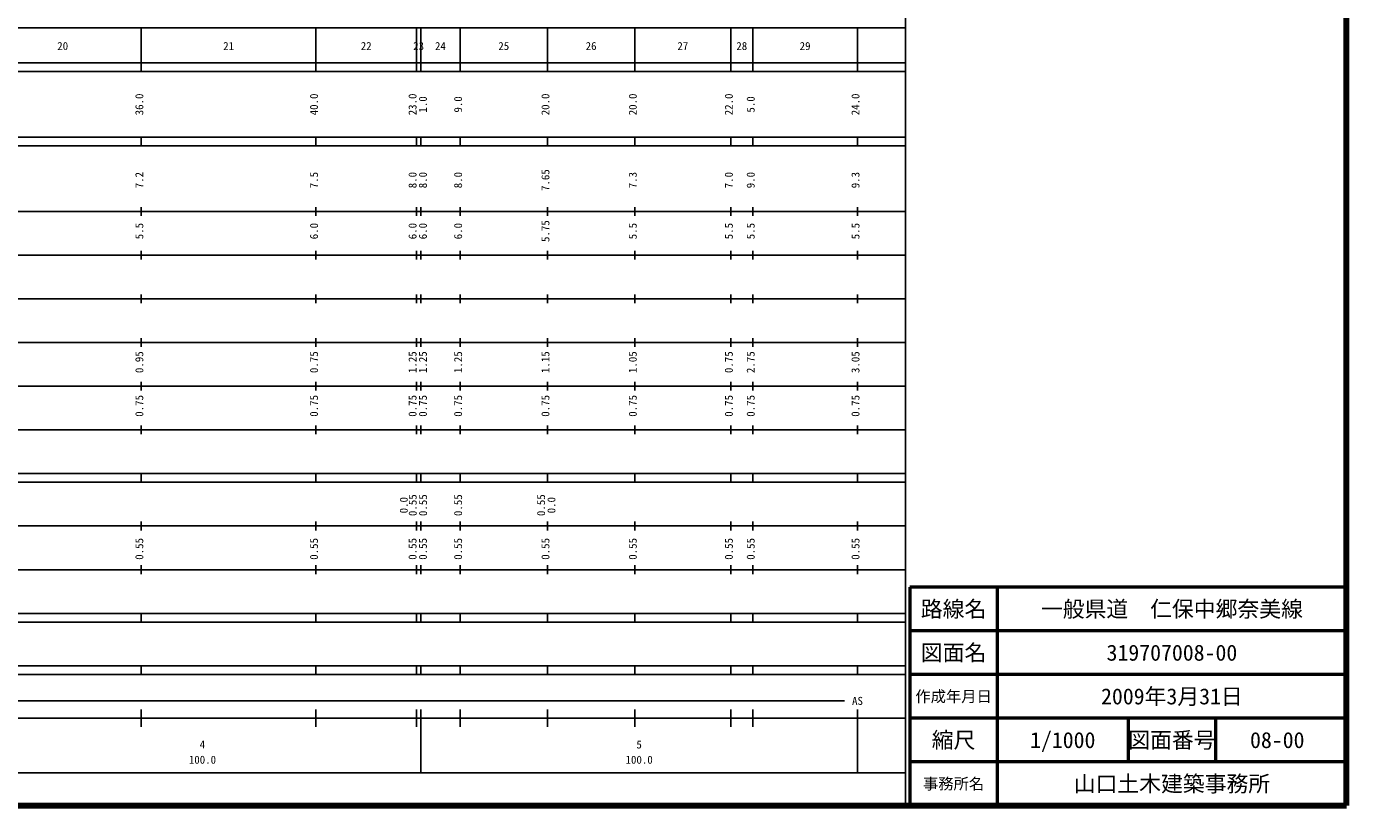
# Model space of a CAD drawing. Units: millimetres on the paper, enlarged 1000 times. Extents: x 40000 to 680000, y 20000 to 380000.
# Drawn here: x 377687 to 680000, y 20000 to 198357 of the extents above; entities that cross this region are included whole.
import ezdxf
from ezdxf.enums import TextEntityAlignment as Align

# ---------------------------------------------------------------- set-up
doc = ezdxf.new("R2010")
doc.units = ezdxf.units.MM
doc.header["$LTSCALE"] = 1000
for name, color, linetype, lineweight in [('M-TTL', 2, 'Continuous', 140), ('M-TTL-BAND', 7, 'Continuous', 25), ('M-TTL-FRAM', 2, 'Continuous', 50), ('M-TTL-LINE', 7, 'Continuous', 50)]:
    doc.layers.add(name, color=color, linetype=linetype, lineweight=lineweight)
doc.layers.add('M-TTL-TXT', color=7, linetype='Continuous')
doc.styles.add('ＭＳ ゴシック', font='')
doc.styles.get('ＭＳ ゴシック').set_extended_font_data('MS Gothic')

msp = doc.modelspace()

# ---------------------------------------------------------------- linework, layer by layer
at = {"layer": 'M-TTL'}
for p, q in [((680000, 20000), (680000, 380000)), ((40000, 20000), (680000, 20000))]:
    msp.add_line(p, q, dxfattribs=at)
at = {"layer": 'M-TTL-BAND'}
for p, q in [((579000, 20000), (579000, 370000)), ((68000, 198000), (579000, 198000)), ((404000, 188000), (404000, 198000)), ((444000, 188000), (444000, 198000)), ((467000, 188000), (467000, 198000)), ((468000, 188000), (468000, 198000)), ((477000, 188000), (477000, 198000)), ((497000, 188000), (497000, 198000)), ((517000, 188000), (517000, 198000)), ((539000, 188000), (539000, 198000)), ((544000, 188000), (544000, 198000)), ((568000, 188000), (568000, 198000)), ((40000, 190000), (579000, 190000)), ((40000, 188000), (579000, 188000)), ((40000, 173000), (579000, 173000)), ((404000, 171000), (404000, 173000)), ((444000, 171000), (444000, 173000)), ((467000, 171000), (467000, 173000)), ((468000, 171000), (468000, 173000)), ((477000, 171000), (477000, 173000)), ((497000, 171000), (497000, 173000)), ((517000, 171000), (517000, 173000)), ((539000, 171000), (539000, 173000)), ((544000, 171000), (544000, 173000)), ((568000, 171000), (568000, 173000)), ((40000, 171000), (579000, 171000)), ((40000, 156000), (579000, 156000)), ((404000, 155000), (404000, 157000)), ((444000, 155000), (444000, 157000)), ((467000, 155000), (467000, 157000)), ((468000, 155000), (468000, 157000)), ((477000, 155000), (477000, 157000)), ((497000, 155000), (497000, 157000)), ((517000, 155000), (517000, 157000)), ((539000, 155000), (539000, 157000)), ((544000, 155000), (544000, 157000)), ((568000, 155000), (568000, 157000)), ((46000, 146000), (579000, 146000)), ((404000, 145000), (404000, 147000)), ((444000, 145000), (444000, 147000)), ((467000, 145000), (467000, 147000)), ((468000, 145000), (468000, 147000)), ((477000, 145000), (477000, 147000)), ((497000, 145000), (497000, 147000)), ((517000, 145000), (517000, 147000)), ((539000, 145000), (539000, 147000)), ((544000, 145000), (544000, 147000)), ((568000, 145000), (568000, 147000)), ((404000, 135000), (404000, 137000)), ((444000, 135000), (444000, 137000)), ((467000, 135000), (467000, 137000)), ((468000, 135000), (468000, 137000)), ((477000, 135000), (477000, 137000)), ((497000, 135000), (497000, 137000)), ((517000, 135000), (517000, 137000)), ((539000, 135000), (539000, 137000)), ((544000, 135000), (544000, 137000)), ((568000, 135000), (568000, 137000)), ((52000, 136000), (579000, 136000)), ((404000, 125000), (404000, 127000)), ((444000, 125000), (444000, 127000)), ((467000, 125000), (467000, 127000)), ((468000, 125000), (468000, 127000)), ((477000, 125000), (477000, 127000)), ((497000, 125000), (497000, 127000)), ((517000, 125000), (517000, 127000)), ((539000, 125000), (539000, 127000)), ((544000, 125000), (544000, 127000)), ((568000, 125000), (568000, 127000)), ((46000, 126000), (579000, 126000)), ((52000, 116000), (579000, 116000)), ((404000, 115000), (404000, 117000)), ((444000, 115000), (444000, 117000)), ((467000, 115000), (467000, 117000)), ((468000, 115000), (468000, 117000)), ((477000, 115000), (477000, 117000)), ((497000, 115000), (497000, 117000)), ((517000, 115000), (517000, 117000)), ((539000, 115000), (539000, 117000)), ((544000, 115000), (544000, 117000)), ((568000, 115000), (568000, 117000)), ((46000, 106000), (579000, 106000)), ((404000, 105000), (404000, 107000)), ((444000, 105000), (444000, 107000)), ((467000, 105000), (467000, 107000)), ((468000, 105000), (468000, 107000)), ((477000, 105000), (477000, 107000)), ((497000, 105000), (497000, 107000)), ((517000, 105000), (517000, 107000)), ((539000, 105000), (539000, 107000)), ((544000, 105000), (544000, 107000)), ((568000, 105000), (568000, 107000)), ((40000, 96000), (579000, 96000)), ((40000, 94000), (579000, 94000)), ((404000, 94000), (404000, 96000)), ((444000, 94000), (444000, 96000)), ((467000, 94000), (467000, 96000)), ((468000, 94000), (468000, 96000)), ((477000, 94000), (477000, 96000)), ((497000, 94000), (497000, 96000)), ((517000, 94000), (517000, 96000)), ((539000, 94000), (539000, 96000)), ((544000, 94000), (544000, 96000)), ((568000, 94000), (568000, 96000)), ((404000, 83000), (404000, 85000)), ((444000, 83000), (444000, 85000)), ((467000, 83000), (467000, 85000)), ((468000, 83000), (468000, 85000)), ((477000, 83000), (477000, 85000)), ((497000, 83000), (497000, 85000)), ((517000, 83000), (517000, 85000)), ((539000, 83000), (539000, 85000)), ((544000, 83000), (544000, 85000)), ((568000, 83000), (568000, 85000)), ((49000, 84000), (579000, 84000)), ((40000, 74000), (579000, 74000)), ((404000, 73000), (404000, 75000)), ((444000, 73000), (444000, 75000)), ((467000, 73000), (467000, 75000)), ((468000, 73000), (468000, 75000)), ((477000, 73000), (477000, 75000)), ((497000, 73000), (497000, 75000)), ((517000, 73000), (517000, 75000)), ((539000, 73000), (539000, 75000)), ((544000, 73000), (544000, 75000)), ((568000, 73000), (568000, 75000)), ((40000, 64000), (579000, 64000)), ((404000, 62000), (404000, 64000)), ((444000, 62000), (444000, 64000)), ((467000, 62000), (467000, 64000)), ((468000, 62000), (468000, 64000)), ((477000, 62000), (477000, 64000)), ((497000, 62000), (497000, 64000)), ((517000, 62000), (517000, 64000)), ((539000, 62000), (539000, 64000)), ((544000, 62000), (544000, 64000)), ((568000, 62000), (568000, 64000)), ((40000, 62000), (579000, 62000)), ((40000, 52000), (579000, 52000)), ((404000, 50000), (404000, 52000)), ((444000, 50000), (444000, 52000)), ((467000, 50000), (467000, 52000)), ((468000, 50000), (468000, 52000)), ((477000, 50000), (477000, 52000)), ((497000, 50000), (497000, 52000)), ((517000, 50000), (517000, 52000)), ((539000, 50000), (539000, 52000)), ((544000, 50000), (544000, 52000)), ((568000, 50000), (568000, 52000)), ((40000, 50000), (579000, 50000)), ((71000, 44000), (565000, 44000)), ((40000, 40000), (579000, 40000)), ((404000, 38000), (404000, 42000)), ((444000, 38000), (444000, 42000)), ((467000, 38000), (467000, 42000)), ((468000, 27500), (468000, 42000)), ((477000, 38000), (477000, 42000)), ((497000, 38000), (497000, 42000)), ((517000, 38000), (517000, 42000)), ((539000, 38000), (539000, 42000)), ((544000, 38000), (544000, 42000)), ((568000, 27500), (568000, 42000)), ((68000, 27500), (579000, 27500))]:
    msp.add_line(p, q, dxfattribs=at)
at = {"layer": 'M-TTL-FRAM'}
for p, q in [((680000, 70000), (580000, 70000)), ((580000, 70000), (580000, 20000))]:
    msp.add_line(p, q, dxfattribs=at)
at = {"layer": 'M-TTL-LINE'}
for p, q in [((600000, 70000), (600000, 20000)), ((680000, 60000), (580000, 60000)), ((680000, 50000), (580000, 50000)), ((680000, 40000), (580000, 40000)), ((630000, 40000), (630000, 30000)), ((650000, 40000), (650000, 30000)), ((680000, 30000), (580000, 30000))]:
    msp.add_line(p, q, dxfattribs=at)

# ---------------------------------------------------------------- texts
at = {"layer": 'M-TTL-BAND', "style": 'ＭＳ ゴシック'}
for s, p in [('20', (386000, 192405)), ('21', (424000, 192405)), ('22', (455500, 192405)), ('23', (467500, 192405)), ('24', (472500, 192405)), ('25', (487000, 192405)), ('26', (507000, 192405)), ('27', (528000, 192405)), ('28', (541500, 192405)), ('29', (556000, 192405)), ('AS', (568000, 42500)), ('4', (418000, 32523)), ('5', (518000, 32523)), ('100.0', (418000, 29033)), ('100.0', (518000, 29033))]:
    msp.add_text(s, height=1833, dxfattribs=at).set_placement(p, align=Align.BOTTOM_CENTER)
for s, p in [('36.0', (405000, 180500)), ('40.0', (445000, 180500)), ('23.0', (467570, 180500)), ('1.0', (469937, 180500)), ('9.0', (478000, 180500)), ('20.0', (498000, 180500)), ('20.0', (518000, 180500)), ('22.0', (540000, 180500)), ('5.0', (545000, 180500)), ('24.0', (569000, 180500)), ('7.2', (405000, 163174)), ('7.5', (445000, 163174)), ('8.0', (467570, 163174)), ('8.0', (469937, 163174)), ('8.0', (478000, 163174)), ('7.65', (498000, 163174)), ('7.3', (518000, 163174)), ('7.0', (540000, 163174)), ('9.0', (545000, 163174)), ('9.3', (569000, 163174)), ('5.5', (405000, 151500)), ('6.0', (445000, 151500)), ('6.0', (467570, 151500)), ('6.0', (469937, 151500)), ('6.0', (478000, 151500)), ('5.75', (498000, 151500)), ('5.5', (518000, 151500)), ('5.5', (540000, 151500)), ('5.5', (545000, 151500)), ('5.5', (569000, 151500)), ('0.95', (405000, 121500)), ('0.75', (445000, 121500)), ('1.25', (467570, 121500)), ('1.25', (469937, 121500)), ('1.25', (478000, 121500)), ('1.15', (498000, 121500)), ('1.05', (518000, 121500)), ('0.75', (540000, 121500)), ('2.75', (545000, 121500)), ('3.05', (569000, 121500)), ('0.75', (405000, 111500)), ('0.75', (445000, 111500)), ('0.75', (467570, 111500)), ('0.75', (469937, 111500)), ('0.75', (478000, 111500)), ('0.75', (498000, 111500)), ('0.75', (518000, 111500)), ('0.75', (540000, 111500)), ('0.75', (545000, 111500)), ('0.75', (569000, 111500)), ('0.55', (467604, 88764)), ('0.55', (469970, 88764)), ('0.55', (478000, 88764)), ('0.55', (497000, 88764)), ('0.0', (465554, 88764)), ('0.0', (499370, 88764)), ('0.55', (405000, 78764)), ('0.55', (445000, 78764)), ('0.55', (467570, 78764)), ('0.55', (469937, 78764)), ('0.55', (478000, 78764)), ('0.55', (498000, 78764)), ('0.55', (518000, 78764)), ('0.55', (540000, 78764)), ('0.55', (545000, 78764)), ('0.55', (569000, 78764))]:
    msp.add_text(s, height=1833, rotation=90, dxfattribs=at).set_placement(p, align=Align.BOTTOM_CENTER)
at = {"layer": 'M-TTL-TXT', "style": 'ＭＳ ゴシック'}
for s, height, p in [('路線名', 3666, (590000, 65000)), ('路線名', 3666, (590000, 65000)), ('一般県道\u3000仁保中郷奈美線', 3666, (640000, 65000)), ('図面名', 3666, (590000, 55000)), ('図面名', 3666, (590000, 55000)), ('319707008-00', 3666, (640000, 55000)), ('作成年月日', 2566, (590000, 45000)), ('作成年月日', 2566, (590000, 45000)), ('2009年3月31日', 3666, (640000, 45000)), ('縮尺', 3666, (590000, 35000)), ('縮尺', 3666, (590000, 35000)), ('1/1000', 3666, (615000, 35000)), ('図面番号', 3666, (640000, 35000)), ('図面番号', 3666, (640000, 35000)), ('08-00', 3666, (664125, 35000)), ('山口土木建築事務所', 3666, (640000, 25000)), ('事務所名', 2566, (590000, 25000)), ('事務所名', 2566, (590000, 25000))]:
    msp.add_text(s, height=height, dxfattribs=at).set_placement(p, align=Align.MIDDLE_CENTER)

doc.saveas('drawing.dxf')
